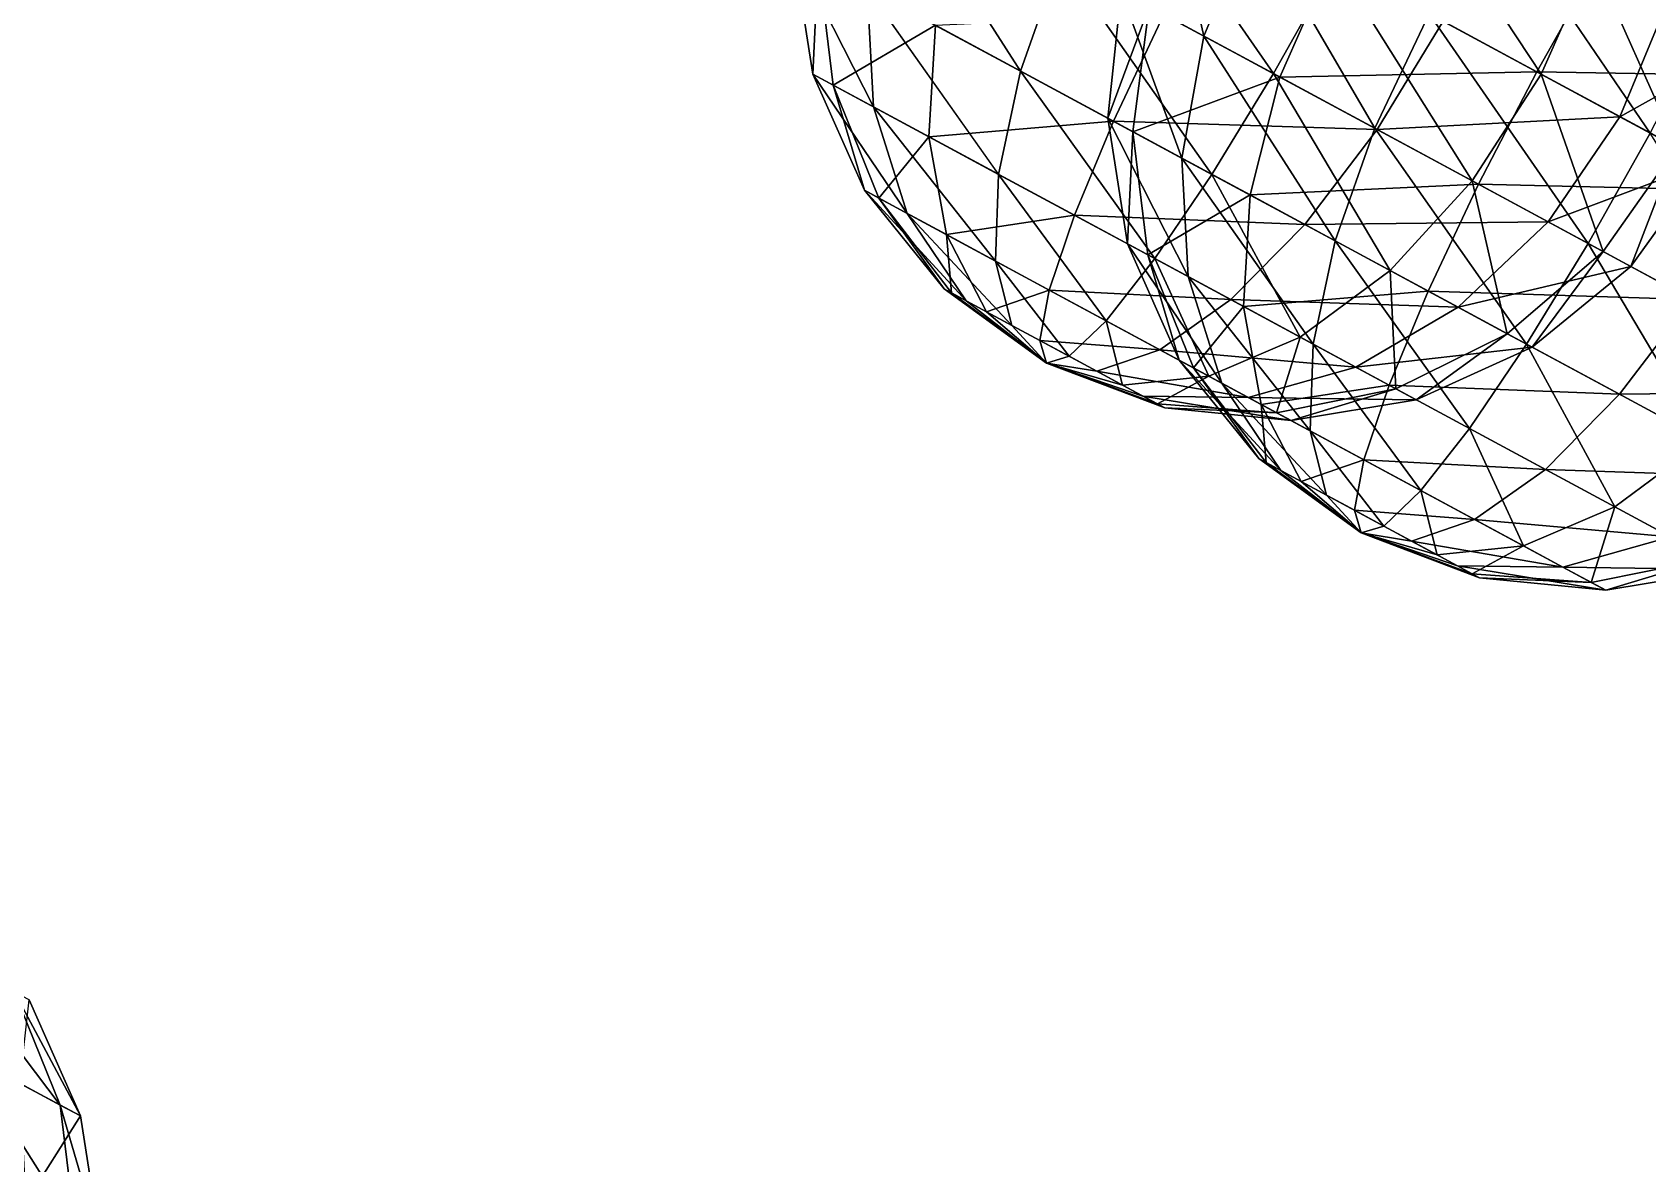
# Model space of a CAD drawing. Header units: metres. Extents: x -386 to 289, y -317 to 299.
# Drawn here: x 42.3 to 141.4, y -106.4 to -37 of the extents above; entities that cross this region are included whole.
import ezdxf

# ---------------------------------------------------------------- set-up
doc = ezdxf.new("R2010")
doc.units = ezdxf.units.M

msp = doc.modelspace()

# ---------------------------------------------------------------- linework, layer by layer
for points in [[(108.71005, -25.454182, -328.4654), (105.36617, -32.47267, -329.4103), (118.45643, -39.53579, -327.4719), (118.45653, -39.53569, -327.4718)], [(108.71005, -25.454182, -328.4654), (118.45643, -39.53579, -327.4719), (122.26208, -32.766464, -326.4586), (122.26218, -32.766365, -326.4585)], [(125.83054, -25.869162, -327.4719), (122.26208, -32.766464, -326.4586), (134.88155, -39.575558, -332.4201), (134.88165, -39.57546, -332.42)], [(125.83054, -25.869162, -327.4719), (134.88155, -39.575558, -332.4201), (138.02, -32.446243, -333.2303), (138.02011, -32.446144, -333.2302)], [(94.882645, -26.816063, -338.52615), (93.53727, -34.311623, -340.35373), (102.93655, -39.383198, -332.1807), (102.936646, -39.3831, -332.1806)], [(94.882645, -26.816063, -338.52615), (102.93655, -39.383198, -332.1807), (105.36617, -32.47267, -329.4103), (105.36627, -32.472572, -329.41022)], [(111.91063, -27.18113, -520.52466), (109.11535, -34.49562, -520.6594), (114.18309, -37.230026, -506.80875), (114.18319, -37.229927, -506.80865)], [(111.91063, -27.18113, -520.52466), (114.18309, -37.230026, -506.80875), (117.15715, -30.011997, -506.1854), (117.15725, -30.011898, -506.1853)], [(132.04074, -29.220005, -497.6929), (128.0105, -35.868145, -496.748), (141.56253, -43.180428, -494.74118), (141.56264, -43.18033, -494.7411)], [(132.04074, -29.220005, -497.6929), (141.56253, -43.180428, -494.74118), (145.13098, -36.283123, -495.7545), (145.13109, -36.283024, -495.7544)], [(117.15715, -30.011997, -506.1854), (114.18309, -37.230026, -506.80875), (124.66662, -42.886635, -497.6929), (124.66672, -42.886536, -497.6928)], [(117.15715, -30.011997, -506.1854), (124.66662, -42.886635, -497.6929), (128.0105, -35.868145, -496.748), (128.0106, -35.868046, -496.7479)], [(90.523155, -32.685295, -366.10776), (90.20241, -39.57218, -353.40036), (88.99365, -31.86002, -352.77188), (88.99375, -31.85992, -352.7718)], [(88.99365, -31.86002, -352.77188), (90.20241, -39.57218, -353.40036), (93.91226, -41.573906, -343.261), (93.91236, -41.573807, -343.2609)], [(88.99365, -31.86002, -352.77188), (93.91226, -41.573906, -343.261), (93.53727, -34.311623, -340.35373), (93.53737, -34.311523, -340.35364)], [(90.523155, -32.685295, -366.10776), (91.45124, -40.246017, -364.28906), (90.20241, -39.57218, -353.40036), (90.20251, -39.572083, -353.40027)], [(97.71594, -36.566315, -376.788), (91.45124, -40.246017, -364.28906), (90.523155, -32.685295, -366.10776), (90.523254, -32.685196, -366.10767)], [(105.36617, -32.47267, -329.4103), (102.93655, -39.383198, -332.1807), (114.67294, -45.715816, -330.44275), (114.67304, -45.715717, -330.44266)], [(105.36617, -32.47267, -329.4103), (114.67294, -45.715816, -330.44275), (118.45643, -39.53579, -327.4719), (118.45653, -39.53569, -327.4718)], [(121.98226, -32.615486, -548.25604), (118.843796, -39.74481, -547.44586), (110.82128, -35.416092, -535.5336), (110.82138, -35.415993, -535.5335)], [(134.60173, -39.424583, -554.2176), (118.843796, -39.74481, -547.44586), (121.98226, -32.615486, -548.25604), (121.98236, -32.615387, -548.2559)], [(138.40738, -32.655262, -553.2043), (134.60173, -39.424583, -554.2176), (121.98226, -32.615486, -548.25604), (121.98236, -32.615387, -548.2559)], [(121.98226, -32.615486, -548.25604), (121.98226, -32.615486, -548.25604), (134.60173, -39.424583, -554.2176), (134.60184, -39.424484, -554.21747)], [(151.49763, -39.71838, -551.2658), (134.60173, -39.424583, -554.2176), (138.40738, -32.655262, -553.2043), (138.40749, -32.655163, -553.20416)], [(138.02, -32.446243, -333.2303), (134.88155, -39.575558, -332.4201), (143.18706, -44.056973, -344.75256), (143.18716, -44.056873, -344.75247)], [(138.02, -32.446243, -333.2303), (143.18706, -44.056973, -344.75256), (146.04251, -36.774956, -345.14252), (146.04262, -36.774857, -345.14243)], [(153.92726, -32.80785, -548.4955), (151.49763, -39.71838, -551.2658), (138.40738, -32.655262, -553.2043), (138.40749, -32.655163, -553.20416)], [(122.26208, -32.766464, -326.4586), (118.45643, -39.53579, -327.4719), (130.64589, -46.11287, -333.2303), (130.646, -46.11277, -333.2302)], [(122.26208, -32.766464, -326.4586), (130.64589, -46.11287, -333.2303), (134.88155, -39.575558, -332.4201), (134.88165, -39.57546, -332.42)], [(93.53727, -34.311623, -340.35373), (93.91226, -41.573906, -343.261), (101.58673, -45.71483, -336.5877), (101.58683, -45.71473, -336.58762)], [(93.53727, -34.311623, -340.35373), (101.58673, -45.71483, -336.5877), (102.93655, -39.383198, -332.1807), (102.936646, -39.3831, -332.1806)], [(110.82128, -35.416092, -535.5336), (108.2941, -42.273983, -521.0545), (109.11535, -34.49562, -520.6594), (109.11545, -34.49552, -520.6593)], [(109.11535, -34.49562, -520.6594), (108.2941, -42.273983, -521.0545), (112.837715, -44.725586, -508.63632), (112.837814, -44.725487, -508.63623)], [(109.11535, -34.49562, -520.6594), (112.837715, -44.725586, -508.63632), (114.18309, -37.230026, -506.80875), (114.18319, -37.229927, -506.80865)], [(110.82128, -35.416092, -535.5336), (109.8236, -43.09926, -534.3904), (108.2941, -42.273983, -521.0545), (108.2942, -42.273884, -521.0544)], [(118.843796, -39.74481, -547.44586), (109.8236, -43.09926, -534.3904), (110.82128, -35.416092, -535.5336), (110.82138, -35.415993, -535.5335)], [(142.68071, -34.96102, -373.8674), (139.70665, -42.17905, -374.49075), (128.85332, -36.322903, -383.92816), (128.85342, -36.322803, -383.92807)], [(147.74846, -37.69543, -360.01675), (139.70665, -42.17905, -374.49075), (142.68071, -34.96102, -373.8674), (142.68082, -34.960922, -373.8673)], [(97.71594, -36.566315, -376.788), (97.32413, -43.414856, -373.00943), (91.45124, -40.246017, -364.28906), (91.45134, -40.24592, -364.28897)], [(108.64472, -42.463165, -381.9508), (97.32413, -43.414856, -373.00943), (97.71594, -36.566315, -376.788), (97.71604, -36.566216, -376.7879)], [(111.73282, -35.907925, -384.92166), (108.64472, -42.463165, -381.9508), (97.71594, -36.566315, -376.788), (97.71604, -36.566216, -376.7879)], [(97.71594, -36.566315, -376.788), (97.71594, -36.566315, -376.788), (108.64472, -42.463165, -381.9508), (108.64482, -42.463066, -381.9507)], [(124.82307, -42.971046, -382.98325), (108.64472, -42.463165, -381.9508), (111.73282, -35.907925, -384.92166), (111.73292, -35.907825, -384.92157)], [(128.85332, -36.322903, -383.92816), (124.82307, -42.971046, -382.98325), (111.73282, -35.907925, -384.92166), (111.73292, -35.907825, -384.92157)], [(128.0105, -35.868145, -496.748), (124.66662, -42.886635, -497.6929), (137.75687, -49.949753, -495.7545), (137.75697, -49.949654, -495.7544)], [(139.70665, -42.17905, -374.49075), (124.82307, -42.971046, -382.98325), (128.85332, -36.322903, -383.92816), (128.85342, -36.322803, -383.92807)], [(128.0105, -35.868145, -496.748), (137.75687, -49.949753, -495.7545), (141.56253, -43.180428, -494.74118), (141.56264, -43.18033, -494.7411)], [(114.18309, -37.230026, -506.80875), (112.837715, -44.725586, -508.63632), (122.23699, -49.79716, -500.4633), (122.23709, -49.797062, -500.4632)], [(114.18309, -37.230026, -506.80875), (122.23699, -49.79716, -500.4633), (124.66662, -42.886635, -497.6929), (124.66672, -42.886536, -497.6928)], [(147.74846, -37.69543, -360.01675), (144.95317, -45.00992, -360.1515), (139.70665, -42.17905, -374.49075), (139.70676, -42.17895, -374.49066)], [(91.45124, -40.246017, -364.28906), (93.358795, -46.692566, -354.21942), (90.20241, -39.57218, -353.40036), (90.20251, -39.572083, -353.40027)], [(90.20241, -39.57218, -353.40036), (93.358795, -46.692566, -354.21942), (95.982056, -48.108, -347.04977), (95.982155, -48.107903, -347.04968)], [(90.20241, -39.57218, -353.40036), (95.982056, -48.108, -347.04977), (93.91226, -41.573906, -343.261), (93.91236, -41.573807, -343.2609)], [(102.93655, -39.383198, -332.1807), (101.58673, -45.71483, -336.5877), (111.169464, -50.88539, -335.1687), (111.16956, -50.885292, -335.1686)], [(102.93655, -39.383198, -332.1807), (111.169464, -50.88539, -335.1687), (114.67294, -45.715816, -330.44275), (114.67304, -45.715717, -330.44266)], [(118.45643, -39.53579, -327.4719), (114.67294, -45.715816, -330.44275), (125.60172, -51.612667, -335.6056), (125.60182, -51.612568, -335.6055)], [(118.45643, -39.53579, -327.4719), (125.60172, -51.612667, -335.6056), (130.64589, -46.11287, -333.2303), (130.646, -46.11277, -333.2302)], [(134.60173, -39.424583, -554.2176), (131.03326, -46.321888, -553.2043), (118.843796, -39.74481, -547.44586), (118.843895, -39.74471, -547.44574)], [(134.88155, -39.575558, -332.4201), (130.64589, -46.11287, -333.2303), (138.6684, -50.44158, -345.14252), (138.6685, -50.441483, -345.14243)], [(148.15376, -46.736866, -552.21075), (131.03326, -46.321888, -553.2043), (134.60173, -39.424583, -554.2176), (134.60184, -39.424484, -554.21747)], [(151.49763, -39.71838, -551.2658), (148.15376, -46.736866, -552.21075), (134.60173, -39.424583, -554.2176), (134.60184, -39.424484, -554.21747)], [(134.88155, -39.575558, -332.4201), (138.6684, -50.44158, -345.14252), (143.18706, -44.056973, -344.75256), (143.18716, -44.056873, -344.75247)], [(97.32413, -43.414856, -373.00943), (94.24185, -47.16904, -361.91888), (91.45124, -40.246017, -364.28906), (91.45134, -40.24592, -364.28897)], [(91.45124, -40.246017, -364.28906), (94.24185, -47.16904, -361.91888), (93.358795, -46.692566, -354.21942), (93.358894, -46.692467, -354.21933)], [(118.843796, -39.74481, -547.44586), (117.01639, -46.980278, -545.07056), (109.8236, -43.09926, -534.3904), (109.8237, -43.09916, -534.39026)], [(131.03326, -46.321888, -553.2043), (117.01639, -46.980278, -545.07056), (118.843796, -39.74481, -547.44586), (118.843895, -39.74471, -547.44574)], [(118.843796, -39.74481, -547.44586), (118.843796, -39.74481, -547.44586), (131.03326, -46.321888, -553.2043), (131.03337, -46.32179, -553.20416)], [(93.91226, -41.573906, -343.261), (95.982056, -48.108, -347.04977), (101.40873, -51.03608, -342.3311), (101.40883, -51.03598, -342.331)], [(93.91226, -41.573906, -343.261), (101.40873, -51.03608, -342.3311), (101.58673, -45.71483, -336.5877), (101.58683, -45.71473, -336.58762)], [(108.64472, -42.463165, -381.9508), (106.24744, -48.229614, -377.22485), (97.32413, -43.414856, -373.00943), (97.32423, -43.414757, -373.00934)], [(120.38112, -48.795784, -380.21286), (106.24744, -48.229614, -377.22485), (108.64472, -42.463165, -381.9508), (108.64482, -42.463066, -381.9507)], [(109.8236, -43.09926, -534.3904), (109.50285, -49.986145, -521.683), (108.2941, -42.273983, -521.0545), (108.2942, -42.273884, -521.0544)], [(108.2941, -42.273983, -521.0545), (109.50285, -49.986145, -521.683), (113.21271, -51.98787, -511.54358), (113.21281, -51.98777, -511.5435)], [(108.2941, -42.273983, -521.0545), (113.21271, -51.98787, -511.54358), (112.837715, -44.725586, -508.63632), (112.837814, -44.725487, -508.63623)], [(124.82307, -42.971046, -382.98325), (120.38112, -48.795784, -380.21286), (108.64472, -42.463165, -381.9508), (108.64482, -42.463066, -381.9507)], [(139.70665, -42.17905, -374.49075), (135.3066, -48.627647, -373.8674), (124.82307, -42.971046, -382.98325), (124.823166, -42.970947, -382.98315)], [(144.95317, -45.00992, -360.1515), (135.3066, -48.627647, -373.8674), (139.70665, -42.17905, -374.49075), (139.70676, -42.17895, -374.49066)], [(97.32413, -43.414856, -373.00943), (98.394615, -49.409748, -368.0851), (94.24185, -47.16904, -361.91888), (94.24195, -47.16894, -361.9188)], [(106.24744, -48.229614, -377.22485), (98.394615, -49.409748, -368.0851), (97.32413, -43.414856, -373.00943), (97.32423, -43.414757, -373.00934)], [(97.32413, -43.414856, -373.00943), (97.32413, -43.414856, -373.00943), (106.24744, -48.229614, -377.22485), (106.247536, -48.229515, -377.22476)], [(109.8236, -43.09926, -534.3904), (110.751686, -50.65998, -532.57166), (109.50285, -49.986145, -521.683), (109.50295, -49.986046, -521.68286)], [(117.01639, -46.980278, -545.07056), (110.751686, -50.65998, -532.57166), (109.8236, -43.09926, -534.3904), (109.8237, -43.09916, -534.39026)], [(135.3066, -48.627647, -373.8674), (120.38112, -48.795784, -380.21286), (124.82307, -42.971046, -382.98325), (124.823166, -42.970947, -382.98315)], [(124.66662, -42.886635, -497.6929), (122.23699, -49.79716, -500.4633), (133.97339, -56.12978, -498.72534), (133.9735, -56.12968, -498.72525)], [(124.66662, -42.886635, -497.6929), (133.97339, -56.12978, -498.72534), (137.75687, -49.949753, -495.7545), (137.75697, -49.949654, -495.7544)], [(141.56253, -43.180428, -494.74118), (137.75687, -49.949753, -495.7545), (149.94633, -56.526833, -501.51288), (149.94644, -56.526733, -501.5128)], [(143.18706, -44.056973, -344.75256), (138.6684, -50.44158, -345.14252), (140.37434, -51.362057, -360.01675), (140.37445, -51.361958, -360.01666)], [(143.18706, -44.056973, -344.75256), (140.37434, -51.362057, -360.01675), (144.95317, -45.00992, -360.1515), (144.95328, -45.00982, -360.1514)], [(112.837715, -44.725586, -508.63632), (113.21271, -51.98787, -511.54358), (120.88718, -56.12879, -504.8703), (120.887276, -56.128693, -504.8702)], [(112.837715, -44.725586, -508.63632), (120.88718, -56.12879, -504.8703), (122.23699, -49.79716, -500.4633), (122.23709, -49.797062, -500.4632)], [(144.95317, -45.00992, -360.1515), (140.37434, -51.362057, -360.01675), (135.3066, -48.627647, -373.8674), (135.3067, -48.62755, -373.8673)], [(101.58673, -45.71483, -336.5877), (101.40873, -51.03608, -342.3311), (108.184746, -54.692215, -341.32767), (108.184845, -54.692116, -341.32758)], [(101.58673, -45.71483, -336.5877), (108.184746, -54.692215, -341.32767), (111.169464, -50.88539, -335.1687), (111.16956, -50.885292, -335.1686)], [(114.67294, -45.715816, -330.44275), (111.169464, -50.88539, -335.1687), (120.09277, -55.70015, -339.38412), (120.09287, -55.70005, -339.38403)], [(114.67294, -45.715816, -330.44275), (120.09277, -55.70015, -339.38412), (125.60172, -51.612667, -335.6056), (125.60182, -51.612568, -335.6055)], [(131.03326, -46.321888, -553.2043), (127.94517, -52.87713, -550.2334), (117.01639, -46.980278, -545.07056), (117.01649, -46.98018, -545.07043)], [(130.64589, -46.11287, -333.2303), (125.60172, -51.612667, -335.6056), (132.79451, -55.493683, -346.2858), (132.79462, -55.493584, -346.2857)], [(144.12352, -53.38501, -551.2658), (127.94517, -52.87713, -550.2334), (131.03326, -46.321888, -553.2043), (131.03337, -46.32179, -553.20416)], [(130.64589, -46.11287, -333.2303), (132.79451, -55.493683, -346.2858), (138.6684, -50.44158, -345.14252), (138.6685, -50.441483, -345.14243)], [(148.15376, -46.736866, -552.21075), (144.12352, -53.38501, -551.2658), (131.03326, -46.321888, -553.2043), (131.03337, -46.32179, -553.20416)], [(94.24185, -47.16904, -361.91888), (98.24771, -52.735935, -355.17322), (93.358795, -46.692566, -354.21942), (93.358894, -46.692467, -354.21933)], [(93.358795, -46.692566, -354.21942), (98.24771, -52.735935, -355.17322), (99.605606, -53.468616, -351.46194), (99.605705, -53.468517, -351.46185)], [(93.358795, -46.692566, -354.21942), (99.605606, -53.468616, -351.46194), (95.982056, -48.108, -347.04977), (95.982155, -48.107903, -347.04968)], [(98.394615, -49.409748, -368.0851), (98.70482, -52.982574, -359.15875), (94.24185, -47.16904, -361.91888), (94.24195, -47.16894, -361.9188)], [(94.24185, -47.16904, -361.91888), (98.70482, -52.982574, -359.15875), (98.24771, -52.735935, -355.17322), (98.24781, -52.735836, -355.17313)], [(117.01639, -46.980278, -545.07056), (116.62457, -53.82882, -541.292), (110.751686, -50.65998, -532.57166), (110.751785, -50.65988, -532.57153)], [(127.94517, -52.87713, -550.2334), (116.62457, -53.82882, -541.292), (117.01639, -46.980278, -545.07056), (117.01649, -46.98018, -545.07043)], [(117.01639, -46.980278, -545.07056), (117.01639, -46.980278, -545.07056), (127.94517, -52.87713, -550.2334), (127.94527, -52.87703, -550.2333)], [(95.982056, -48.108, -347.04977), (99.605606, -53.468616, -351.46194), (102.414665, -54.9843, -349.01938), (102.414764, -54.9842, -349.0193)], [(95.982056, -48.108, -347.04977), (102.414665, -54.9843, -349.01938), (101.40873, -51.03608, -342.3311), (101.40883, -51.03598, -342.331)], [(106.24744, -48.229614, -377.22485), (104.704346, -52.814297, -371.0659), (98.394615, -49.409748, -368.0851), (98.394714, -49.40965, -368.08502)], [(115.83017, -53.400177, -375.80582), (104.704346, -52.814297, -371.0659), (106.24744, -48.229614, -377.22485), (106.247536, -48.229515, -377.22476)], [(120.38112, -48.795784, -380.21286), (115.83017, -53.400177, -375.80582), (106.24744, -48.229614, -377.22485), (106.247536, -48.229515, -377.22476)], [(104.704346, -52.814297, -371.0659), (100.85445, -54.14245, -362.35065), (98.394615, -49.409748, -368.0851), (98.394714, -49.40965, -368.08502)], [(98.394615, -49.409748, -368.0851), (100.85445, -54.14245, -362.35065), (98.70482, -52.982574, -359.15875), (98.70492, -52.982475, -359.15866)], [(98.394615, -49.409748, -368.0851), (98.394615, -49.409748, -368.0851), (104.704346, -52.814297, -371.0659), (104.704445, -52.814198, -371.0658)], [(129.7804, -53.867355, -372.03983), (115.83017, -53.400177, -375.80582), (120.38112, -48.795784, -380.21286), (120.38122, -48.795685, -380.21277)], [(135.3066, -48.627647, -373.8674), (129.7804, -53.867355, -372.03983), (120.38112, -48.795784, -380.21286), (120.38122, -48.795685, -380.21277)], [(140.37434, -51.362057, -360.01675), (129.7804, -53.867355, -372.03983), (135.3066, -48.627647, -373.8674), (135.3067, -48.62755, -373.8673)], [(110.751686, -50.65998, -532.57166), (112.65924, -57.10653, -522.502), (109.50285, -49.986145, -521.683), (109.50295, -49.986046, -521.68286)], [(109.50285, -49.986145, -521.683), (112.65924, -57.10653, -522.502), (115.2825, -58.521965, -515.3324), (115.2826, -58.521866, -515.3323)], [(109.50285, -49.986145, -521.683), (115.2825, -58.521965, -515.3324), (113.21271, -51.98787, -511.54358), (113.21281, -51.98777, -511.5435)], [(122.23699, -49.79716, -500.4633), (120.88718, -56.12879, -504.8703), (130.46991, -61.299355, -503.4513), (130.47002, -61.299255, -503.4512)], [(122.23699, -49.79716, -500.4633), (130.46991, -61.299355, -503.4513), (133.97339, -56.12978, -498.72534), (133.9735, -56.12968, -498.72525)], [(138.6684, -50.44158, -345.14252), (132.79451, -55.493683, -346.2858), (134.324, -56.318962, -359.62167), (134.32411, -56.318863, -359.62158)], [(137.75687, -49.949753, -495.7545), (133.97339, -56.12978, -498.72534), (144.90216, -62.02663, -503.88818), (144.90227, -62.02653, -503.8881)], [(138.6684, -50.44158, -345.14252), (134.324, -56.318962, -359.62167), (140.37434, -51.362057, -360.01675), (140.37445, -51.361958, -360.01666)], [(137.75687, -49.949753, -495.7545), (144.90216, -62.02663, -503.88818), (149.94633, -56.526833, -501.51288), (149.94644, -56.526733, -501.5128)], [(101.40873, -51.03608, -342.3311), (102.414665, -54.9843, -349.01938), (105.92219, -56.876858, -348.49997), (105.92229, -56.87676, -348.49988)], [(101.40873, -51.03608, -342.3311), (105.92219, -56.876858, -348.49997), (108.184746, -54.692215, -341.32767), (108.184845, -54.692116, -341.32758)], [(111.169464, -50.88539, -335.1687), (108.184746, -54.692215, -341.32767), (114.49448, -58.096764, -344.30844), (114.494576, -58.096664, -344.30835)], [(116.62457, -53.82882, -541.292), (113.5423, -57.583004, -530.2015), (110.751686, -50.65998, -532.57166), (110.751785, -50.65988, -532.57153)], [(110.751686, -50.65998, -532.57166), (113.5423, -57.583004, -530.2015), (112.65924, -57.10653, -522.502), (112.65934, -57.10643, -522.5019)], [(111.169464, -50.88539, -335.1687), (114.49448, -58.096764, -344.30844), (120.09277, -55.70015, -339.38412), (120.09287, -55.70005, -339.38403)], [(140.37434, -51.362057, -360.01675), (134.324, -56.318962, -359.62167), (129.7804, -53.867355, -372.03983), (129.7805, -53.867256, -372.03973)], [(113.21271, -51.98787, -511.54358), (115.2825, -58.521965, -515.3324), (120.709175, -61.450043, -510.61368), (120.709274, -61.449944, -510.6136)], [(113.21271, -51.98787, -511.54358), (120.709175, -61.450043, -510.61368), (120.88718, -56.12879, -504.8703), (120.887276, -56.128693, -504.8702)], [(125.60172, -51.612667, -335.6056), (120.09277, -55.70015, -339.38412), (125.96565, -58.868988, -348.1045), (125.96575, -58.86889, -348.1044)], [(125.60172, -51.612667, -335.6056), (125.96565, -58.868988, -348.1045), (132.79451, -55.493683, -346.2858), (132.79462, -55.493584, -346.2857)], [(98.70482, -52.982574, -359.15875), (104.53598, -57.29044, -356.19678), (98.24771, -52.735935, -355.17322), (98.24781, -52.735836, -355.17313)], [(98.24771, -52.735935, -355.17322), (104.53598, -57.29044, -356.19678), (99.605606, -53.468616, -351.46194), (99.605705, -53.468517, -351.46185)], [(100.85445, -54.14245, -362.35065), (104.53598, -57.29044, -356.19678), (98.70482, -52.982574, -359.15875), (98.70492, -52.982475, -359.15866)], [(99.605606, -53.468616, -351.46194), (104.53598, -57.29044, -356.19678), (102.414665, -54.9843, -349.01938), (102.414764, -54.9842, -349.0193)], [(104.704346, -52.814297, -371.0659), (104.1206, -55.904774, -363.8936), (100.85445, -54.14245, -362.35065), (100.854546, -54.14235, -362.35056)], [(111.48036, -56.470436, -370.06247), (104.1206, -55.904774, -363.8936), (104.704346, -52.814297, -371.0659), (104.704445, -52.814198, -371.0658)], [(115.83017, -53.400177, -375.80582), (111.48036, -56.470436, -370.06247), (104.704346, -52.814297, -371.0659), (104.704445, -52.814198, -371.0658)], [(123.50464, -57.5411, -369.13257), (111.48036, -56.470436, -370.06247), (115.83017, -53.400177, -375.80582), (115.83027, -53.400078, -375.80573)], [(129.7804, -53.867355, -372.03983), (123.50464, -57.5411, -369.13257), (115.83017, -53.400177, -375.80582), (115.83027, -53.400078, -375.80573)], [(127.94517, -52.87713, -550.2334), (125.54788, -58.643578, -545.50745), (116.62457, -53.82882, -541.292), (116.62467, -53.82872, -541.2919)], [(139.68156, -59.209747, -548.4955), (125.54788, -58.643578, -545.50745), (127.94517, -52.87713, -550.2334), (127.94527, -52.87703, -550.2333)], [(144.12352, -53.38501, -551.2658), (139.68156, -59.209747, -548.4955), (127.94517, -52.87713, -550.2334), (127.94527, -52.87703, -550.2333)], [(154.60704, -59.04161, -542.15), (139.68156, -59.209747, -548.4955), (144.12352, -53.38501, -551.2658), (144.12363, -53.38491, -551.2657)], [(104.1206, -55.904774, -363.8936), (104.53598, -57.29044, -356.19678), (100.85445, -54.14245, -362.35065), (100.854546, -54.14235, -362.35056)], [(116.62457, -53.82882, -541.292), (117.69506, -59.82371, -536.36774), (113.5423, -57.583004, -530.2015), (113.5424, -57.582905, -530.20135)], [(125.54788, -58.643578, -545.50745), (117.69506, -59.82371, -536.36774), (116.62457, -53.82882, -541.292), (116.62467, -53.82872, -541.2919)], [(116.62457, -53.82882, -541.292), (116.62457, -53.82882, -541.292), (125.54788, -58.643578, -545.50745), (125.54798, -58.64348, -545.5073)], [(134.324, -56.318962, -359.62167), (123.50464, -57.5411, -369.13257), (129.7804, -53.867355, -372.03983), (129.7805, -53.867256, -372.03973)], [(102.414665, -54.9843, -349.01938), (104.53598, -57.29044, -356.19678), (105.92219, -56.876858, -348.49997), (105.92229, -56.87676, -348.49988)], [(108.184746, -54.692215, -341.32767), (105.92219, -56.876858, -348.49997), (109.18834, -58.639183, -350.0429), (109.18844, -58.639084, -350.04282)], [(108.184746, -54.692215, -341.32767), (109.18834, -58.639183, -350.0429), (114.49448, -58.096764, -344.30844), (114.494576, -58.096664, -344.30835)], [(107.62812, -57.797333, -363.37418), (104.53598, -57.29044, -356.19678), (104.1206, -55.904774, -363.8936), (104.1207, -55.904675, -363.8935)], [(111.48036, -56.470436, -370.06247), (107.62812, -57.797333, -363.37418), (104.1206, -55.904774, -363.8936), (104.1207, -55.904675, -363.8935)], [(116.90703, -59.39851, -365.34378), (107.62812, -57.797333, -363.37418), (111.48036, -56.470436, -370.06247), (111.48046, -56.470337, -370.06238)], [(123.50464, -57.5411, -369.13257), (116.90703, -59.39851, -365.34378), (111.48036, -56.470436, -370.06247), (111.48046, -56.470337, -370.06238)], [(120.09277, -55.70015, -339.38412), (114.49448, -58.096764, -344.30844), (118.64723, -60.33747, -350.47467), (118.64733, -60.33737, -350.47458)], [(120.09277, -55.70015, -339.38412), (118.64723, -60.33747, -350.47467), (125.96565, -58.868988, -348.1045), (125.96575, -58.86889, -348.1044)], [(120.88718, -56.12879, -504.8703), (120.709175, -61.450043, -510.61368), (127.48519, -65.10618, -509.61026), (127.48529, -65.10608, -509.61017)], [(120.88718, -56.12879, -504.8703), (127.48519, -65.10618, -509.61026), (130.46991, -61.299355, -503.4513), (130.47002, -61.299255, -503.4512)], [(134.324, -56.318962, -359.62167), (127.214485, -59.542824, -358.9932), (123.50464, -57.5411, -369.13257), (123.50474, -57.541, -369.13248)], [(132.79451, -55.493683, -346.2858), (125.96565, -58.868988, -348.1045), (127.214485, -59.542824, -358.9932), (127.214584, -59.542725, -358.9931)], [(132.79451, -55.493683, -346.2858), (127.214485, -59.542824, -358.9932), (134.324, -56.318962, -359.62167), (134.32411, -56.318863, -359.62158)], [(133.97339, -56.12978, -498.72534), (130.46991, -61.299355, -503.4513), (139.39322, -66.11411, -507.66672), (139.39333, -66.11401, -507.66663)], [(133.97339, -56.12978, -498.72534), (139.39322, -66.11411, -507.66672), (144.90216, -62.02663, -503.88818), (144.90227, -62.02653, -503.8881)], [(105.92219, -56.876858, -348.49997), (104.53598, -57.29044, -356.19678), (109.18834, -58.639183, -350.0429), (109.18844, -58.639084, -350.04282)], [(109.18834, -58.639183, -350.0429), (104.53598, -57.29044, -356.19678), (111.33797, -59.799057, -353.2348), (111.338066, -59.798958, -353.2347)], [(111.33797, -59.799057, -353.2348), (104.53598, -57.29044, -356.19678), (111.795074, -60.045696, -357.22034), (111.79517, -60.045597, -357.22025)], [(111.795074, -60.045696, -357.22034), (104.53598, -57.29044, -356.19678), (110.43718, -59.313015, -360.9316), (110.43728, -59.312916, -360.93152)], [(110.43718, -59.313015, -360.9316), (104.53598, -57.29044, -356.19678), (107.62812, -57.797333, -363.37418), (107.62822, -57.797234, -363.37408)], [(113.5423, -57.583004, -530.2015), (117.54816, -63.1499, -523.4558), (112.65924, -57.10653, -522.502), (112.65934, -57.10643, -522.5019)], [(112.65924, -57.10653, -522.502), (117.54816, -63.1499, -523.4558), (118.90605, -63.88258, -519.74457), (118.90615, -63.88248, -519.74445)], [(112.65924, -57.10653, -522.502), (118.90605, -63.88258, -519.74457), (115.2825, -58.521965, -515.3324), (115.2826, -58.521866, -515.3323)], [(116.90703, -59.39851, -365.34378), (110.43718, -59.313015, -360.9316), (107.62812, -57.797333, -363.37418), (107.62822, -57.797234, -363.37408)], [(114.49448, -58.096764, -344.30844), (109.18834, -58.639183, -350.0429), (111.33797, -59.799057, -353.2348), (111.338066, -59.798958, -353.2347)], [(114.49448, -58.096764, -344.30844), (111.33797, -59.799057, -353.2348), (118.64723, -60.33747, -350.47467), (118.64733, -60.33737, -350.47458)], [(117.69506, -59.82371, -536.36774), (118.005264, -63.396538, -527.44135), (113.5423, -57.583004, -530.2015), (113.5424, -57.582905, -530.20135)], [(113.5423, -57.583004, -530.2015), (118.005264, -63.396538, -527.44135), (117.54816, -63.1499, -523.4558), (117.548256, -63.1498, -523.4557)], [(127.214485, -59.542824, -358.9932), (116.90703, -59.39851, -365.34378), (123.50464, -57.5411, -369.13257), (123.50474, -57.541, -369.13248)], [(119.53029, -60.813942, -358.17413), (111.795074, -60.045696, -357.22034), (110.43718, -59.313015, -360.9316), (110.43728, -59.312916, -360.93152)], [(119.53029, -60.813942, -358.17413), (110.43718, -59.313015, -360.9316), (116.90703, -59.39851, -365.34378), (116.90713, -59.39841, -365.3437)], [(115.2825, -58.521965, -515.3324), (118.90605, -63.88258, -519.74457), (121.71511, -65.39826, -517.30194), (121.71521, -65.39816, -517.3018)], [(115.2825, -58.521965, -515.3324), (121.71511, -65.39826, -517.30194), (120.709175, -61.450043, -510.61368), (120.709274, -61.449944, -510.6136)], [(127.214485, -59.542824, -358.9932), (119.53029, -60.813942, -358.17413), (116.90703, -59.39851, -365.34378), (116.90713, -59.39841, -365.3437)], [(125.54788, -58.643578, -545.50745), (124.00479, -63.22826, -539.34845), (117.69506, -59.82371, -536.36774), (117.69516, -59.823612, -536.3676)], [(125.96565, -58.868988, -348.1045), (118.64723, -60.33747, -350.47467), (119.53029, -60.813942, -358.17413), (119.53039, -60.813843, -358.17404)], [(125.96565, -58.868988, -348.1045), (119.53029, -60.813942, -358.17413), (127.214485, -59.542824, -358.9932), (127.214584, -59.542725, -358.9931)], [(135.13062, -63.81414, -544.08844), (124.00479, -63.22826, -539.34845), (125.54788, -58.643578, -545.50745), (125.54798, -58.64348, -545.5073)], [(139.68156, -59.209747, -548.4955), (135.13062, -63.81414, -544.08844), (125.54788, -58.643578, -545.50745), (125.54798, -58.64348, -545.5073)], [(149.08084, -64.28132, -540.32245), (135.13062, -63.81414, -544.08844), (139.68156, -59.209747, -548.4955), (139.68167, -59.20965, -548.49536)], [(154.60704, -59.04161, -542.15), (149.08084, -64.28132, -540.32245), (139.68156, -59.209747, -548.4955), (139.68167, -59.20965, -548.49536)], [(118.64723, -60.33747, -350.47467), (111.33797, -59.799057, -353.2348), (111.795074, -60.045696, -357.22034), (111.79517, -60.045597, -357.22025)], [(118.64723, -60.33747, -350.47467), (111.795074, -60.045696, -357.22034), (119.53029, -60.813942, -358.17413), (119.53039, -60.813843, -358.17404)], [(124.00479, -63.22826, -539.34845), (120.15489, -64.55641, -530.63324), (117.69506, -59.82371, -536.36774), (117.69516, -59.823612, -536.3676)], [(117.69506, -59.82371, -536.36774), (120.15489, -64.55641, -530.63324), (118.005264, -63.396538, -527.44135), (118.00536, -63.39644, -527.4412)], [(117.69506, -59.82371, -536.36774), (117.69506, -59.82371, -536.36774), (124.00479, -63.22826, -539.34845), (124.00489, -63.22816, -539.3483)], [(130.46991, -61.299355, -503.4513), (127.48519, -65.10618, -509.61026), (133.79492, -68.51073, -512.59106), (133.79503, -68.51063, -512.59094)], [(130.46991, -61.299355, -503.4513), (133.79492, -68.51073, -512.59106), (139.39322, -66.11411, -507.66672), (139.39333, -66.11401, -507.66663)], [(120.709175, -61.450043, -510.61368), (121.71511, -65.39826, -517.30194), (125.22263, -67.29082, -516.78253), (125.22273, -67.29072, -516.7824)], [(120.709175, -61.450043, -510.61368), (125.22263, -67.29082, -516.78253), (127.48519, -65.10618, -509.61026), (127.48529, -65.10608, -509.61017)], [(144.90216, -62.02663, -503.88818), (139.39322, -66.11411, -507.66672), (145.2661, -69.28295, -516.3871), (145.2662, -69.28285, -516.38696)], [(118.005264, -63.396538, -527.44135), (123.836426, -67.70441, -524.4794), (117.54816, -63.1499, -523.4558), (117.548256, -63.1498, -523.4557)], [(117.54816, -63.1499, -523.4558), (123.836426, -67.70441, -524.4794), (118.90605, -63.88258, -519.74457), (118.90615, -63.88248, -519.74445)], [(120.15489, -64.55641, -530.63324), (123.836426, -67.70441, -524.4794), (118.005264, -63.396538, -527.44135), (118.00536, -63.39644, -527.4412)], [(124.00479, -63.22826, -539.34845), (123.42104, -66.31874, -532.1762), (120.15489, -64.55641, -530.63324), (120.15499, -64.55631, -530.6331)], [(130.7808, -66.8844, -538.3451), (123.42104, -66.31874, -532.1762), (124.00479, -63.22826, -539.34845), (124.00489, -63.22816, -539.3483)], [(135.13062, -63.81414, -544.08844), (130.7808, -66.8844, -538.3451), (124.00479, -63.22826, -539.34845), (124.00489, -63.22816, -539.3483)], [(118.90605, -63.88258, -519.74457), (123.836426, -67.70441, -524.4794), (121.71511, -65.39826, -517.30194), (121.71521, -65.39816, -517.3018)], [(142.80508, -67.95506, -537.41516), (130.7808, -66.8844, -538.3451), (135.13062, -63.81414, -544.08844), (135.13072, -63.81404, -544.0883)], [(149.08084, -64.28132, -540.32245), (142.80508, -67.95506, -537.41516), (135.13062, -63.81414, -544.08844), (135.13072, -63.81404, -544.0883)], [(123.42104, -66.31874, -532.1762), (123.836426, -67.70441, -524.4794), (120.15489, -64.55641, -530.63324), (120.15499, -64.55631, -530.6331)], [(127.48519, -65.10618, -509.61026), (125.22263, -67.29082, -516.78253), (128.48878, -69.05315, -518.3255), (128.48889, -69.05305, -518.3254)], [(127.48519, -65.10618, -509.61026), (128.48878, -69.05315, -518.3255), (133.79492, -68.51073, -512.59106), (133.79503, -68.51063, -512.59094)], [(121.71511, -65.39826, -517.30194), (123.836426, -67.70441, -524.4794), (125.22263, -67.29082, -516.78253), (125.22273, -67.29072, -516.7824)], [(126.928566, -68.211296, -531.6568), (123.836426, -67.70441, -524.4794), (123.42104, -66.31874, -532.1762), (123.42114, -66.31864, -532.1761)], [(130.7808, -66.8844, -538.3451), (126.928566, -68.211296, -531.6568), (123.42104, -66.31874, -532.1762), (123.42114, -66.31864, -532.1761)], [(139.39322, -66.11411, -507.66672), (133.79492, -68.51073, -512.59106), (137.94768, -70.751434, -518.75726), (137.94778, -70.751335, -518.75714)], [(139.39322, -66.11411, -507.66672), (137.94768, -70.751434, -518.75726), (145.2661, -69.28295, -516.3871), (145.2662, -69.28285, -516.38696)], [(125.22263, -67.29082, -516.78253), (123.836426, -67.70441, -524.4794), (128.48878, -69.05315, -518.3255), (128.48889, -69.05305, -518.3254)], [(136.20747, -69.81247, -533.62634), (126.928566, -68.211296, -531.6568), (130.7808, -66.8844, -538.3451), (130.78091, -66.8843, -538.345)], [(142.80508, -67.95506, -537.41516), (136.20747, -69.81247, -533.62634), (130.7808, -66.8844, -538.3451), (130.78091, -66.8843, -538.345)], [(128.48878, -69.05315, -518.3255), (123.836426, -67.70441, -524.4794), (130.63841, -70.21302, -521.5174), (130.63852, -70.21292, -521.5173)], [(130.63841, -70.21302, -521.5174), (123.836426, -67.70441, -524.4794), (131.09552, -70.459656, -525.5029), (131.09563, -70.45956, -525.5028)], [(131.09552, -70.459656, -525.5029), (123.836426, -67.70441, -524.4794), (129.73763, -69.726974, -529.2142), (129.73773, -69.726875, -529.21405)], [(129.73763, -69.726974, -529.2142), (123.836426, -67.70441, -524.4794), (126.928566, -68.211296, -531.6568), (126.928665, -68.2112, -531.6567)], [(136.20747, -69.81247, -533.62634), (129.73763, -69.726974, -529.2142), (126.928566, -68.211296, -531.6568), (126.928665, -68.2112, -531.6567)], [(146.51494, -69.95679, -527.27576), (136.20747, -69.81247, -533.62634), (142.80508, -67.95506, -537.41516), (142.80519, -67.95496, -537.41504)], [(133.79492, -68.51073, -512.59106), (128.48878, -69.05315, -518.3255), (130.63841, -70.21302, -521.5174), (130.63852, -70.21292, -521.5173)], [(133.79492, -68.51073, -512.59106), (130.63841, -70.21302, -521.5174), (137.94768, -70.751434, -518.75726), (137.94778, -70.751335, -518.75714)], [(145.2661, -69.28295, -516.3871), (137.94768, -70.751434, -518.75726), (138.83073, -71.227905, -526.4567), (138.83084, -71.227806, -526.4566)], [(145.2661, -69.28295, -516.3871), (138.83073, -71.227905, -526.4567), (146.51494, -69.95679, -527.27576), (146.51505, -69.95669, -527.27563)], [(138.83073, -71.227905, -526.4567), (131.09552, -70.459656, -525.5029), (129.73763, -69.726974, -529.2142), (129.73773, -69.726875, -529.21405)], [(138.83073, -71.227905, -526.4567), (129.73763, -69.726974, -529.2142), (136.20747, -69.81247, -533.62634), (136.20758, -69.81237, -533.6262)], [(137.94768, -70.751434, -518.75726), (130.63841, -70.21302, -521.5174), (131.09552, -70.459656, -525.5029), (131.09563, -70.45956, -525.5028)], [(146.51494, -69.95679, -527.27576), (138.83073, -71.227905, -526.4567), (136.20747, -69.81247, -533.62634), (136.20758, -69.81237, -533.6262)], [(137.94768, -70.751434, -518.75726), (131.09552, -70.459656, -525.5029), (138.83073, -71.227905, -526.4567), (138.83084, -71.227806, -526.4566)], [(37.08697, -93.64082, -607.6977), (38.157455, -99.63572, -602.77344), (44.030342, -102.80456, -611.4938), (44.03044, -102.80446, -611.49365)], [(37.08697, -93.64082, -607.6977), (44.030342, -102.80456, -611.4938), (41.239727, -95.88153, -613.86395), (41.239826, -95.88143, -613.86383)], [(41.239727, -95.88153, -613.86395), (44.030342, -102.80456, -611.4938), (45.27917, -103.47839, -622.38245), (45.27927, -103.478294, -622.3823)], [(41.239727, -95.88153, -613.86395), (45.27917, -103.47839, -622.38245), (42.122787, -96.35801, -621.5634), (42.122887, -96.35791, -621.5633)], [(42.122787, -96.35801, -621.5634), (45.27917, -103.47839, -622.38245), (41.56933, -101.47667, -632.52185), (41.569427, -101.47657, -632.5217)], [(38.157455, -99.63572, -602.77344), (37.765648, -106.48426, -598.9949), (44.95843, -110.36528, -609.67505), (44.95853, -110.36518, -609.6749)], [(38.157455, -99.63572, -602.77344), (44.95843, -110.36528, -609.67505), (44.030342, -102.80456, -611.4938), (44.03044, -102.80446, -611.49365)], [(45.27917, -103.47839, -622.38245), (41.944313, -108.73895, -635.42914), (41.56933, -101.47667, -632.52185), (41.569427, -101.47657, -632.5217)], [(44.030342, -102.80456, -611.4938), (44.95843, -110.36528, -609.67505), (46.48793, -111.19055, -623.0109), (46.48803, -111.19045, -623.0108)], [(44.030342, -102.80456, -611.4938), (46.48793, -111.19055, -623.0109), (45.27917, -103.47839, -622.38245), (45.27927, -103.478294, -622.3823)], [(45.27917, -103.47839, -622.38245), (46.48793, -111.19055, -623.0109), (41.944313, -108.73895, -635.42914), (41.944412, -108.73885, -635.429)]]:
    msp.add_3dface(points)

doc.saveas('drawing.dxf')
